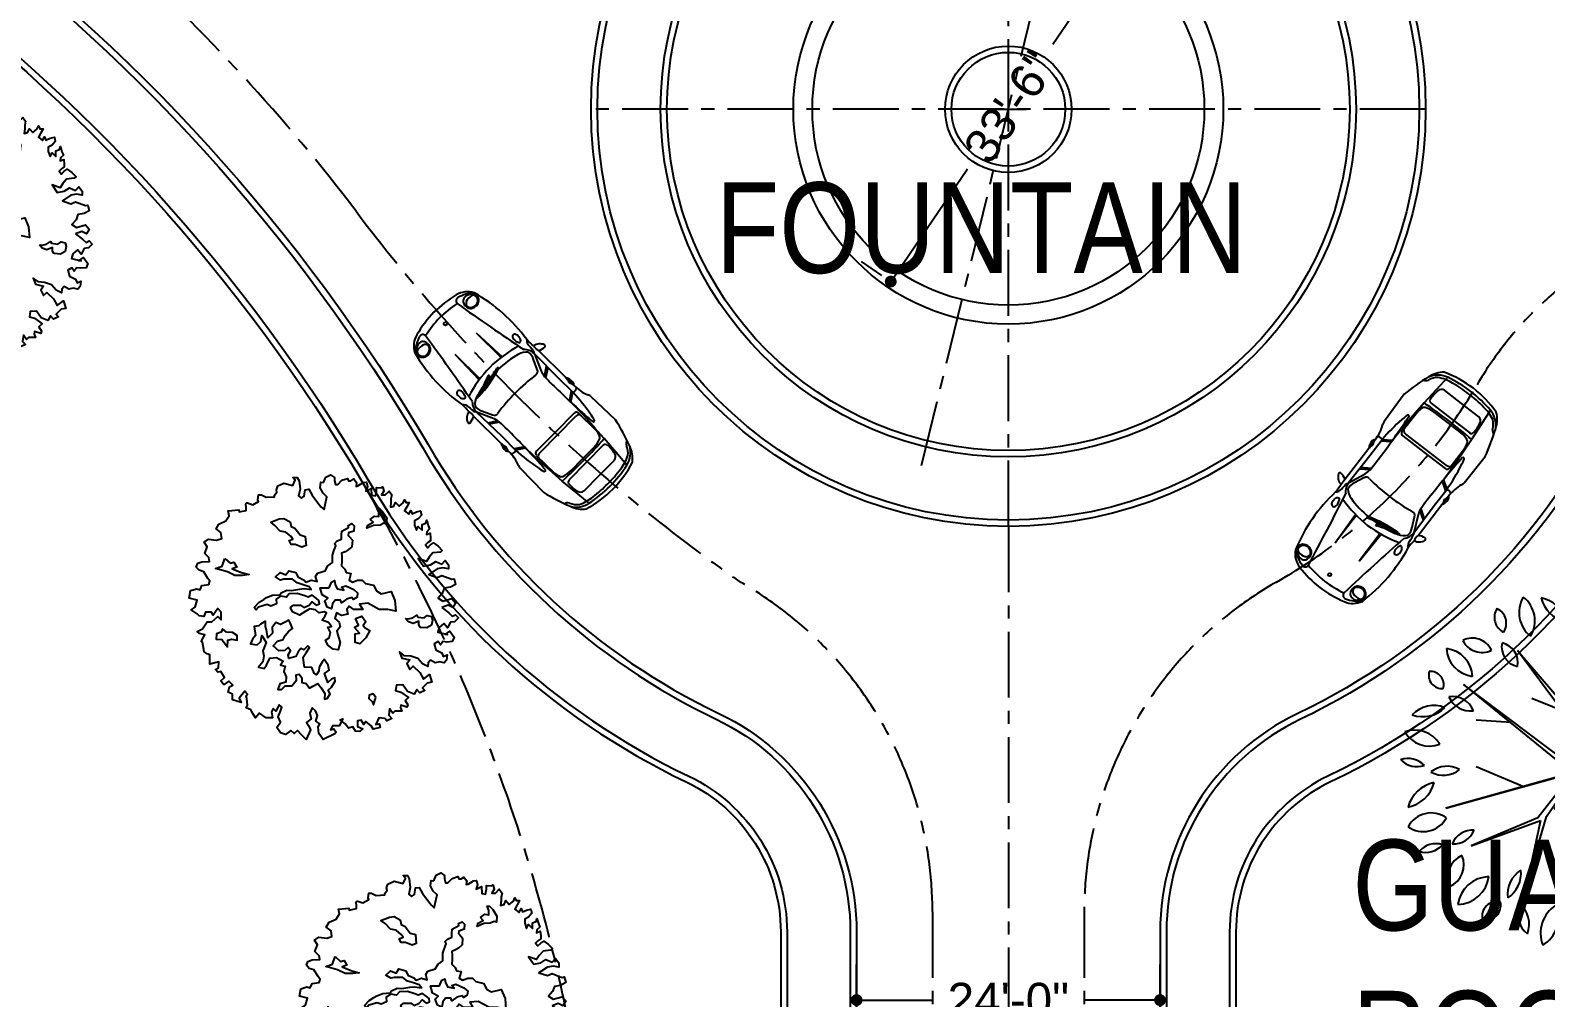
# Model space of a CAD drawing. Header units: inches. Extents: x -48022 to 80112, y -8164 to 5118.
# Drawn here: x 65391 to 66829, y -1528 to -610 of the extents above; entities that cross this region are included whole.
import ezdxf

# ---------------------------------------------------------------- set-up
doc = ezdxf.new("R2010")
doc.units = ezdxf.units.IN
doc.header["$LTSCALE"] = 10
doc.header["$PDMODE"] = 32
doc.linetypes.add('CENTER', pattern=[2, 1.25, -0.25, 0.25, -0.25])
doc.layers.add('1_CAR', color=1, linetype='Continuous', lineweight=0)
for name, color, linetype in [('1_DIM', 1, 'Continuous'), ('1_TEXT', 3, 'Continuous'), ('coches', 7, 'Continuous'), ('F--BLOCKWALL-1', 2, 'Continuous'), ('ROAD CL', 251, 'CENTER'), ('roads & footpath', 161, 'Continuous'), ('trees', 109, 'Continuous')]:
    doc.layers.add(name, color=color, linetype=linetype)
doc.styles.add('ARC_IMP 001 1_1', font='ARIALN.TTF', dxfattribs={"height": 0.078125})
doc.styles.get("Standard").update_dxf_attribs({"font": 'sanss___.ttf'})
doc.dimstyles.new('STANDARD_WS', dxfattribs={"dimscale": 180, "dimtxt": 0.18, "dimasz": 0.0625, "dimexe": 0.1875, "dimexo": 0.0625, "dimgap": 0.09375, "dimtad": 0, "dimdec": 0, "dimzin": 3, "dimdsep": 46, "dimlunit": 4, "dimtxsty": 'Standard', "dimblk": 'DOT', "dimcen": 0.09375, "dimadec": 3, "dimazin": 0, "dimtfac": 1, "dimtdec": 0, "dimtofl": 0, "dimtmove": 1, "dimatfit": 3, "dimldrblk": 'CLOSED', "dimfxl": 0, "dimfrac": 2, "dimtolj": 1, "dimtzin": 3, "dimarcsym": 0})

# ---------------------------------------------------------------- blocks, each defined once
blk = doc.blocks.new('Arpls006')
at = {"color": 0, "linetype": 'ByBlock'}
for points in [[(0.4467, -0.0098), (0.4731, -0.0295), (0.4861, -0.0419), (0.4985, -0.0367), (0.5094, -0.0492), (0.4949, -0.0632), (0.4788, -0.0653), (0.4679, -0.0865), (0.4534, -0.0705), (0.4358, -0.085), (0.4306, -0.1026), (0.4679, -0.1119), (0.4591, -0.1119), (0.4767, -0.099), (0.4928, -0.1223), (0.4861, -0.1384), (0.4664, -0.1405), (0.4503, -0.1384), (0.441, -0.1514), (0.4322, -0.1384), (0.4176, -0.1477), (0.4233, -0.1706), (0.4467, -0.1815), (0.4519, -0.196), (0.4664, -0.1887), (0.4643, -0.21), (0.4555, -0.2193), (0.4373, -0.2157), (0.4213, -0.2193), (0.4036, -0.21), (0.3948, -0.2193), (0.3927, -0.2333), (0.373, -0.223), (0.3554, -0.2032), (0.3285, -0.1939), (0.3051, -0.1923), (0.2854, -0.1778), (0.2942, -0.2012), (0.3248, -0.2084), (0.3139, -0.223), (0.3248, -0.2442), (0.3373, -0.2318), (0.3622, -0.2567), (0.3767, -0.2816), (0.4, -0.2639), (0.4088, -0.2925), (0.3912, -0.2961), (0.373, -0.3142), (0.3819, -0.3246), (0.3622, -0.334), (0.3518, -0.321), (0.3409, -0.3391), (0.316, -0.3282), (0.2979, -0.3033), (0.2745, -0.3049), (0.2709, -0.3246), (0.2906, -0.3303), (0.3196, -0.3516), (0.3067, -0.3625), (0.3176, -0.3786), (0.3139, -0.3874), (0.2906, -0.3801), (0.289, -0.391), (0.2942, -0.4035), (0.2818, -0.4035), (0.2673, -0.4035), (0.2605, -0.4107), (0.2481, -0.3946), (0.2445, -0.418), (0.2569, -0.4304), (0.2372, -0.4392), (0.2299, -0.4304), (0.2066, -0.4284), (0.1957, -0.4538), (0.2087, -0.4517), (0.2118, -0.4647), (0.1854, -0.4714), (0.1781, -0.459), (0.1584, -0.4429), (0.1496, -0.4538), (0.1402, -0.4377), (0.1262, -0.4392), (0.1262, -0.461), (0.1459, -0.4698), (0.1351, -0.4807), (0.119, -0.4787), (0.1081, -0.4626), (0.092, -0.4678), (0.0796, -0.4517), (0.0599, -0.4356), (0.0708, -0.432), (0.0563, -0.459), (0.0314, -0.459), (0.0241, -0.4735), (0.0365, -0.4698), (0.0454, -0.4823), (0.0402, -0.4896), (-0.0044, -0.5108), (-0.0205, -0.4875), (-0.0226, -0.4626), (-0.0169, -0.4517), (-0.0314, -0.4413), (-0.0262, -0.4195), (-0.0329, -0.4019), (-0.0459, -0.391), (-0.0547, -0.4107), (-0.0495, -0.432), (-0.0671, -0.4465), (-0.0599, -0.4574), (-0.0526, -0.4735), (-0.0692, -0.5108), (-0.0868, -0.4932), (-0.1014, -0.4771), (-0.1138, -0.4875), (-0.1263, -0.4771), (-0.1475, -0.4911), (-0.1657, -0.4859), (-0.1802, -0.4647), (-0.1657, -0.445), (-0.1745, -0.4252), (-0.1657, -0.4035), (-0.1605, -0.3874), (-0.1708, -0.3786), (-0.1833, -0.4035), (-0.1942, -0.3926), (-0.1999, -0.4055), (-0.1962, -0.4284), (-0.2211, -0.4284), (-0.246, -0.4107), (-0.2605, -0.4284), (-0.2714, -0.4123), (-0.2782, -0.3983), (-0.2963, -0.391), (-0.2911, -0.3801), (-0.2942, -0.3568), (-0.2963, -0.3443), (-0.2911, -0.3391), (-0.3015, -0.3267), (-0.3233, -0.3537), (-0.316, -0.3697), (-0.3482, -0.3604), (-0.3482, -0.3391), (-0.3642, -0.3303), (-0.3591, -0.3106), (-0.3466, -0.3049), (-0.3627, -0.2888), (-0.3803, -0.3013), (-0.3824, -0.3013), (-0.3928, -0.2873), (-0.3788, -0.2748), (-0.3928, -0.253), (-0.4036, -0.2551), (-0.4125, -0.2442), (-0.4021, -0.239), (-0.4, -0.2157), (-0.4342, -0.2245), (-0.4342, -0.2069), (-0.4342, -0.1887), (-0.4446, -0.1851), (-0.4555, -0.1778), (-0.4576, -0.169), (-0.4627, -0.1405), (-0.4679, -0.1368), (-0.4643, -0.1332), (-0.4539, -0.1135), (-0.4736, -0.1083), (-0.4825, -0.1011), (-0.4627, -0.0902), (-0.4446, -0.0632), (-0.427, -0.0632), (-0.4036, -0.0435), (-0.3912, -0.0564), (-0.3912, -0.0274), (-0.4036, -0.0134), (-0.4218, -0.0383), (-0.4285, -0.0274), (-0.4503, -0.0274), (-0.4576, -0.0435), (-0.4752, -0.0404), (-0.4825, -0.0331), (-0.5058, -0.0186), (-0.4897, -0.0077), (-0.4825, 0.0188), (-0.513, 0.026), (-0.5073, 0.0546), (-0.484, 0.0618), (-0.4716, 0.0582), (-0.4643, 0.0743), (-0.4379, 0.0779), (-0.4342, 0.0903), (-0.4415, 0.1012), (-0.4576, 0.1261), (-0.4752, 0.1318), (-0.4861, 0.1443), (-0.4804, 0.1588), (-0.4643, 0.164), (-0.4358, 0.1656), (-0.4379, 0.1801), (-0.4539, 0.1962), (-0.4446, 0.2211), (-0.4555, 0.2392), (-0.4394, 0.2501), (-0.4088, 0.2465), (-0.3891, 0.2532), (-0.3928, 0.275), (-0.4109, 0.289), (-0.4, 0.3072), (-0.3731, 0.3196), (-0.3606, 0.3393), (-0.3642, 0.3575), (-0.3248, 0.3611), (-0.3233, 0.3538), (-0.2963, 0.359), (-0.2963, 0.3699), (-0.2979, 0.3839), (-0.2927, 0.3876), (-0.2911, 0.3876), (-0.2714, 0.3808), (-0.2497, 0.3933), (-0.2517, 0.4), (-0.2497, 0.4182), (-0.2388, 0.4182), (-0.2211, 0.4093), (-0.189, 0.4109), (-0.189, 0.4166), (-0.1802, 0.429), (-0.1817, 0.4379), (-0.1765, 0.4524), (-0.1532, 0.4628), (-0.119, 0.4539), (-0.1102, 0.4737), (-0.119, 0.4845), (-0.1029, 0.4845), (-0.0957, 0.4721), (-0.092, 0.4394), (-0.0977, 0.4145), (-0.0868, 0.4057), (-0.076, 0.413), (-0.0723, 0.4379), (-0.0583, 0.4394), (-0.0459, 0.4166), (-0.0132, 0.3735), (-0.0008, 0.3627), (0.0096, 0.4109), (-0.0044, 0.4254), (-0.0153, 0.4451), (-0.0132, 0.4664), (-0.0029, 0.4648)], [(-0.0029, 0.4648), (0.006, 0.4861), (0.0241, 0.4949), (0.0386, 0.4845), (0.0386, 0.4721), (0.0423, 0.4576), (0.0511, 0.4576), (0.0671, 0.4737), (0.0884, 0.4809), (0.092, 0.4721), (0.1008, 0.4721), (0.1117, 0.4788), (0.1226, 0.4648), (0.1205, 0.4503), (0.1278, 0.4524), (0.1475, 0.4648), (0.1599, 0.4664), (0.1636, 0.4503), (0.1584, 0.4327), (0.1781, 0.4431), (0.1797, 0.4166), (0.1942, 0.4145), (0.1978, 0.4327), (0.1978, 0.4467), (0.2175, 0.4451), (0.2227, 0.4488), (0.2263, 0.4327), (0.2175, 0.4182), (0.2315, 0.4182), (0.246, 0.4327), (0.2569, 0.4182), (0.2533, 0.4036), (0.2533, 0.3896), (0.2512, 0.3715), (0.2642, 0.3751), (0.2709, 0.3896), (0.2839, 0.3751), (0.2999, 0.3876), (0.3051, 0.4), (0.3103, 0.3896), (0.3228, 0.3896), (0.3139, 0.3735), (0.3051, 0.3575), (0.3212, 0.3445), (0.3285, 0.359), (0.3336, 0.3466), (0.3497, 0.3538), (0.3658, 0.3575), (0.3694, 0.3414), (0.357, 0.3269), (0.3425, 0.3196), (0.3425, 0.3035), (0.3497, 0.2838), (0.357, 0.2983), (0.3715, 0.2838), (0.3715, 0.3056), (0.3855, 0.3108), (0.3891, 0.3217), (0.3948, 0.302), (0.4, 0.289), (0.3891, 0.2786), (0.3876, 0.2677), (0.4016, 0.2729), (0.4036, 0.2553), (0.4036, 0.2444), (0.3927, 0.2371), (0.3839, 0.2283), (0.3927, 0.2174), (0.4036, 0.2283), (0.4145, 0.2356), (0.4322, 0.2231), (0.4482, 0.207), (0.441, 0.2013), (0.4124, 0.1977), (0.3979, 0.1816), (0.3876, 0.1656), (0.357, 0.1764), (0.3767, 0.1479), (0.4036, 0.1531), (0.4233, 0.1656), (0.4467, 0.1552), (0.4591, 0.1692), (0.4716, 0.1531), (0.4716, 0.137), (0.4503, 0.1407), (0.4285, 0.137), (0.3964, 0.1158), (0.4285, 0.1049), (0.4467, 0.1121), (0.484, 0.0976), (0.4928, 0.0997), (0.4985, 0.0779), (0.4788, 0.0675), (0.4555, 0.0639), (0.4482, 0.0442), (0.4322, 0.026), (0.4503, 0.0151), (0.484, 0.0245), (0.4985, 0.0084), (0.4876, -0.0098), (0.47, -0.0009), (0.4467, -0.0098)]]:
    blk.add_lwpolyline(points, dxfattribs=at)
for points in [[(0.1745, 0.3251), (0.1907, 0.3379), (0.2068, 0.3361), (0.2068, 0.3523), (0.1995, 0.3681), (0.2087, 0.3681), (0.2211, 0.3556), (0.2373, 0.3306), (0.2355, 0.3075), (0.2263, 0.3108), (0.212, 0.3038), (0.187, 0.302), (0.162, 0.2913), (0.1657, 0.3038), (0.1852, 0.3145)], [(-0.1709, 0.327), (-0.153, 0.3288), (-0.1298, 0.3163), (-0.1262, 0.2983), (-0.1118, 0.2913), (-0.092, 0.2663), (-0.0725, 0.2608), (-0.0689, 0.2267), (-0.085, 0.2197), (-0.11, 0.2304), (-0.1262, 0.2304), (-0.1335, 0.2447), (-0.1192, 0.2502), (-0.1262, 0.2608), (-0.146, 0.277), (-0.1673, 0.2806), (-0.1871, 0.302), (-0.2032, 0.3145)], [(-0.3769, 0.1767), (-0.3571, 0.1587), (-0.3428, 0.1624), (-0.3321, 0.1444), (-0.3501, 0.1374), (-0.3141, 0.1231), (-0.2855, 0.1158), (-0.3105, 0.1121), (-0.3391, 0.1121), (-0.3678, 0.1264), (-0.4125, 0.1389), (-0.3876, 0.1481)], [(0.3089, -0.0507), (0.3196, -0.0525), (0.3357, -0.0491), (0.3518, -0.0382), (0.3555, -0.0455), (0.3787, -0.0491), (0.3911, -0.04), (0.4073, -0.0436), (0.4109, -0.058), (0.4073, -0.076), (0.3893, -0.0866), (0.3662, -0.0848), (0.3625, -0.083), (0.3589, -0.0741), (0.3589, -0.0616), (0.3375, -0.0705), (0.3196, -0.0635)], [(-0.3714, -0.1028), (-0.3857, -0.0903), (-0.3912, -0.1028), (-0.4089, -0.1098), (-0.4107, -0.1296), (-0.3894, -0.1314), (-0.3678, -0.1582), (-0.3659, -0.1333), (-0.3516, -0.1296), (-0.3303, -0.1333), (-0.3303, -0.1153), (-0.3483, -0.1046)], [(0.1962, -0.3515), (0.1852, -0.3372), (0.1709, -0.3426), (0.1691, -0.3551), (0.1818, -0.3658), (0.187, -0.3786)]]:
    blk.add_lwpolyline(points, close=True, dxfattribs=at)
at = {"layer": 'trees', "color": 32, "linetype": 'ByBlock'}
for points in [[(-0.2657, -0.0092), (-0.2477, 0.0103), (-0.2297, 0.021), (-0.2191, 0.0283), (-0.1959, 0.0371), (-0.1688, 0.0389), (-0.1636, 0.0463), (-0.142, 0.0569), (-0.1243, 0.0551), (-0.0939, 0.0606), (-0.0759, 0.0624), (-0.0491, 0.0588), (-0.0579, 0.0694), (-0.0795, 0.0767), (-0.1027, 0.0838), (-0.1207, 0.0981), (-0.153, 0.0981), (-0.1655, 0.0944), (-0.185, 0.1069), (-0.1673, 0.1231), (-0.1457, 0.1142), (-0.135, 0.1304), (-0.1082, 0.1231), (-0.1009, 0.1069), (-0.0759, 0.0944), (-0.0704, 0.0874), (-0.0491, 0.0944), (-0.0275, 0.0892), (-0.0329, 0.1087), (-0.0256, 0.1212), (0.003, 0.1304), (0.0137, 0.1484), (0.0317, 0.1609), (0.0317, 0.1895), (0.0368, 0.2057), (0.0441, 0.2252), (0.0387, 0.2325), (0.0493, 0.2432), (0.0655, 0.2502), (0.0655, 0.2663), (0.0673, 0.2806), (0.0923, 0.295), (0.0908, 0.3023), (0.1051, 0.3093), (0.1139, 0.3005), (0.1121, 0.2806), (0.0923, 0.2736), (0.0908, 0.2645), (0.0959, 0.2593), (0.1066, 0.2468), (0.1051, 0.2215), (0.0908, 0.209), (0.0798, 0.202), (0.0655, 0.1965), (0.0673, 0.184), (0.0673, 0.166), (0.0655, 0.1484), (0.078, 0.1356), (0.0834, 0.1231), (0.1014, 0.1197), (0.0941, 0.0944), (0.1066, 0.0874), (0.1264, 0.0944), (0.1444, 0.0944), (0.1569, 0.0819), (0.1873, 0.0749), (0.198, 0.0533), (0.216, 0.0426), (0.2534, 0.0514), (0.2678, 0.0176), (0.2714, -0.0238), (0.241, -0.0165), (0.2087, -0.0165), (0.1657, 0.0066), (0.1337, 0.0033), (0.1462, -0.0165), (0.1121, -0.0165), (0.0941, -0.004), (0.0853, -0.0165), (0.0889, -0.0345), (0.0655, -0.0397), (0.046, -0.029), (0.0405, -0.0507), (0.0566, -0.065), (0.0603, -0.0827), (0.0478, -0.0988), (0.053, -0.1186), (0.0603, -0.1418), (0.053, -0.1704), (0.0332, -0.1671), (0.0137, -0.1528), (0.0045, -0.1329), (0.0189, -0.1241), (0.0243, -0.1043), (0.0137, -0.0845), (0.028, -0.0811), (0.0155, -0.0668), (-0.008, -0.0577), (0.003, -0.0415), (0.0082, -0.029), (-0.0006, -0.0254), (-0.0204, -0.029), (-0.0329, -0.0184), (-0.0543, -0.0147), (-0.0704, -0.0238), (-0.0939, -0.0382), (-0.1207, -0.0254), (-0.1277, -0.0092), (-0.117, -0.0004), (-0.0902, -0.0004), (-0.0777, -0.0092), (-0.0579, -0.0004), (-0.0473, 0.0121), (-0.0311, -0.0004), (-0.0186, 0.0051), (-0.0204, 0.0176), (-0.0311, 0.0265), (-0.0454, 0.0371), (-0.0616, 0.0301), (-0.0741, 0.0353), (-0.1027, 0.0444), (-0.1332, 0.0426), (-0.1438, 0.0301), (-0.1655, 0.0338), (-0.1831, 0.0228), (-0.1816, 0.0051), (-0.2029, -0.004), (-0.2173, 0.0015), (-0.2495, -0.0077), (-0.2584, -0.0184)], [(0.0189, 0.0658), (0.0277, 0.0871), (0.0387, 0.0926), (0.042, 0.0783), (0.0493, 0.0621), (0.0743, 0.0566), (0.0655, 0.0673), (0.0816, 0.0728), (0.1118, 0.0585), (0.1261, 0.046), (0.1246, 0.0298), (0.1103, 0.021), (0.1048, 0.028), (0.085, 0.0228), (0.0655, 0.0085), (0.0618, 0.0191), (0.042, 0.0191), (0.0313, 0.0048), (0.0277, -0.015), (0.0115, -0.0077), (0.0027, 0.0155), (0.0134, 0.0261), (-0.008, 0.0386), (-0.0153, 0.0658)], [(0.1191, -0.0507), (0.1422, -0.0418), (0.1584, -0.0635), (0.1477, -0.0778), (0.1547, -0.0866), (0.1727, -0.0973), (0.1584, -0.1241), (0.1352, -0.1476), (0.1173, -0.1421), (0.1173, -0.1098), (0.1334, -0.1064), (0.1154, -0.0848), (0.1298, -0.076)], [(-0.2227, -0.0616), (-0.2425, -0.0723), (-0.248, -0.0793), (-0.2657, -0.0811), (-0.2605, -0.1153), (-0.273, -0.1296), (-0.28, -0.1476), (-0.255, -0.1509), (-0.2407, -0.1384), (-0.2371, -0.1153), (-0.2209, -0.1421), (-0.2337, -0.1744), (-0.23, -0.1924), (-0.2337, -0.2155), (-0.2495, -0.2354), (-0.2282, -0.2405), (-0.2194, -0.228), (-0.2066, -0.2012), (-0.1816, -0.1994), (-0.1566, -0.2137), (-0.1655, -0.228), (-0.1478, -0.2317), (-0.153, -0.253), (-0.1441, -0.2728), (-0.146, -0.2927), (-0.1691, -0.2997), (-0.1764, -0.3213), (-0.1621, -0.3213), (-0.1478, -0.307), (-0.1225, -0.307), (-0.1048, -0.2853), (-0.1064, -0.2655), (-0.0957, -0.2622), (-0.085, -0.2765), (-0.085, -0.2942), (-0.0689, -0.2978), (-0.0564, -0.3158), (-0.0439, -0.3085), (-0.0241, -0.2978), (-0.0116, -0.314), (0.0027, -0.3356), (0.0009, -0.357), (0.0115, -0.3551), (0.0225, -0.3372), (0.0152, -0.3228), (0.0277, -0.3122), (0.042, -0.289), (0.0402, -0.2765), (0.0277, -0.2817), (0.0134, -0.2942), (0.0082, -0.2799), (0.0009, -0.2603), (0.0189, -0.2479), (0.0152, -0.228), (-0.0009, -0.2067), (-0.008, -0.2174), (-0.0189, -0.2354), (-0.0204, -0.2512), (-0.0296, -0.2655), (-0.0384, -0.2585), (-0.0476, -0.2369), (-0.0744, -0.2354), (-0.0777, -0.2192), (-0.0795, -0.1976), (-0.0671, -0.1796), (-0.0564, -0.1619), (-0.0619, -0.1546), (-0.0777, -0.1707), (-0.0887, -0.1653), (-0.0994, -0.1781), (-0.1082, -0.1957), (-0.135, -0.203), (-0.1368, -0.1887), (-0.128, -0.1744), (-0.1368, -0.1619), (-0.1493, -0.1726), (-0.1728, -0.1744), (-0.1941, -0.1546), (-0.178, -0.1366), (-0.1566, -0.1314), (-0.1478, -0.1153), (-0.135, -0.0991), (-0.1207, -0.0885), (-0.128, -0.0705), (-0.135, -0.058), (-0.1478, -0.065), (-0.1655, -0.0741), (-0.1834, -0.0668), (-0.1978, -0.0848), (-0.1959, -0.1064), (-0.2139, -0.1241), (-0.2194, -0.0936), (-0.2227, -0.0811)]]:
    blk.add_lwpolyline(points, close=True, dxfattribs=at)
blk = doc.blocks.new('Arpls009')
at = {"color": 0, "linetype": 'ByBlock'}
for centre, radius, start, end in [((-0.0818, 0.4209), 0.0835, 149.4737, 231.7586), ((-0.2053, 0.3978), 0.0835, 329.4737, 51.7586), ((-0.1188, 0.3807), 0.0817, 12.306, 79.6849), ((-0.0244, 0.4785), 0.0817, 192.306, 259.6849), ((0.0543, 0.4431), 0.0524, 125.4093, 202.7101), ((-0.0244, 0.4656), 0.0524, 305.4093, 22.7101), ((0.1814, 0.3992), 0.1138, 133.8117, 194.3077), ((-0.0076, 0.4532), 0.1138, 313.8117, 14.3077), ((-0.1879, 0.4072), 0.0451, 146.8151, 244.0193), ((-0.2454, 0.3913), 0.0451, 326.8151, 64.0193), ((0.2618, 0.4218), 0.1143, 163.4642, 212.7906), ((0.056, 0.3924), 0.1143, 343.4642, 32.7906), ((0.045, 0.3605), 0.0664, 145.5248, 220.8327), ((-0.06, 0.3547), 0.0664, 325.5248, 40.8327), ((0.201, 0.4205), 0.0672, 284.1004, 348.465), ((0.2832, 0.3419), 0.0672, 104.1004, 168.465), ((-0.2939, 0.2921), 0.0582, 25.4537, 116.6852), ((-0.2675, 0.3691), 0.0582, 205.4537, 296.6852), ((-0.1575, 0.3266), 0.0557, 168.8066, 257.6391), ((-0.2241, 0.283), 0.0557, 348.8066, 77.6391), ((0.2086, 0.2975), 0.0573, 103.8914, 198.9039), ((0.1406, 0.3345), 0.0573, 283.8914, 18.9039), ((0.2278, 0.406), 0.1178, 280.3005, 340.4476), ((0.3598, 0.2507), 0.1178, 100.3005, 160.4476), ((-0.3747, 0.2404), 0.0818, 3.3189, 83.1904), ((-0.2834, 0.3264), 0.0818, 183.3189, 263.1904), ((0.3845, 0.2632), 0.064, 122.5817, 207.18), ((0.293, 0.2879), 0.064, 302.5817, 27.18), ((-0.3769, 0.2482), 0.0369, 163.4933, 274.4697), ((-0.4094, 0.2219), 0.0369, 343.4933, 94.4697), ((0.4176, 0.184), 0.0446, 59.9815, 155.6676), ((0.3993, 0.241), 0.0446, 239.9815, 335.6676), ((-0.3491, 0.1264), 0.0631, 22.5723, 98.3335), ((-0.3, 0.2131), 0.0631, 202.5723, 278.3335), ((0.3454, 0.1362), 0.0663, 86.0282, 161.3698), ((0.2872, 0.2236), 0.0663, 266.0282, 341.3698), ((-0.3989, 0.0802), 0.0847, 69.7201, 135.6489), ((-0.4301, 0.2189), 0.0847, 249.7201, 315.6489), ((0.4345, 0.0653), 0.0919, 64.7353, 140.5781), ((0.4027, 0.2068), 0.0919, 244.7353, 320.5781), ((-0.4516, 0.0173), 0.08, 30.9482, 110.5784), ((-0.4111, 0.1333), 0.08, 210.9482, 290.5784), ((0.4014, 0.1041), 0.0659, 270.2529, 353.5221), ((0.4672, 0.0308), 0.0659, 90.2529, 173.5221), ((-0.4709, -0.044), 0.063, 44.2577, 108.5927), ((-0.4458, 0.0597), 0.063, 224.2577, 288.5927), ((0.3704, -0.0534), 0.065, 58.8748, 131.2135), ((0.3611, 0.0511), 0.065, 238.8748, 311.2135), ((-0.3635, -0.0721), 0.0699, 60.5095, 129.292), ((-0.3733, 0.0428), 0.0699, 240.5095, 309.292), ((0.4546, -0.0526), 0.0446, 28.1981, 112.1918), ((0.4771, 0.0098), 0.0446, 208.1981, 292.1918), ((-0.3814, -0.138), 0.0923, 100.8762, 165.4479), ((-0.4882, -0.0241), 0.0923, 280.8762, 345.4479), ((0.4116, -0.1499), 0.0814, 29.1952, 106.7189), ((0.4593, -0.0323), 0.0814, 209.1952, 286.7189), ((-0.4068, -0.2036), 0.0728, 54.9745, 151.3792), ((-0.4289, -0.1091), 0.0728, 234.9745, 331.3792), ((0.4294, -0.2199), 0.0753, 71.3712, 141.7535), ((0.3943, -0.1019), 0.0753, 251.3712, 321.7535), ((-0.2917, -0.2402), 0.0625, 87.1724, 157.2365), ((-0.3462, -0.1536), 0.0625, 267.1724, 337.2365), ((0.3003, -0.2335), 0.0644, 28.8072, 103.9199), ((0.3413, -0.1399), 0.0644, 208.8072, 283.9199), ((-0.3945, -0.2737), 0.0584, 71.8192, 140.0818), ((-0.421, -0.1808), 0.0584, 251.8192, 320.0818), ((-0.2964, -0.3071), 0.065, 113.4753, 203.456), ((-0.3819, -0.2733), 0.065, 293.4753, 23.456), ((0.4147, -0.2278), 0.0422, 179.2557, 267.6287), ((0.3708, -0.2694), 0.0422, 359.2557, 87.6287), ((-0.117, -0.3551), 0.0799, 122.8873, 186.7253), ((-0.2398, -0.2973), 0.0799, 302.8873, 6.7253), ((0.2261, -0.2967), 0.0586, 173.65, 254.6514), ((0.1524, -0.3467), 0.0586, 353.65, 74.6514), ((0.3967, -0.2432), 0.0968, 186.5487, 256.8911), ((0.2786, -0.3485), 0.0968, 6.5487, 76.8911), ((-0.2456, -0.3948), 0.0888, 91.6328, 172.0268), ((-0.3361, -0.2936), 0.0888, 271.6328, 352.0268), ((0.2624, -0.4126), 0.0806, 38.6962, 106.2415), ((-0.2262, -0.4156), 0.041, 76.5419, 193.4774), ((0.0574, -0.3677), 0.0628, 148.7877, 221.5977), ((-0.0432, -0.3769), 0.0628, 328.7877, 41.5977), ((0.2511, -0.4027), 0.1233, 165.2071, 218.3217), ((0.0351, -0.4477), 0.1233, 345.2071, 38.3217), ((0.3027, -0.2848), 0.0806, 218.6962, 286.2415), ((-0.2566, -0.3852), 0.041, 256.5419, 13.4774), ((-0.094, -0.405), 0.0759, 159.117, 230.3606), ((-0.2133, -0.4364), 0.0759, 339.117, 50.3606), ((-0.0156, -0.4614), 0.0906, 122.117, 201.7275), ((-0.1479, -0.4182), 0.0906, 302.117, 21.7275), ((0.1166, -0.4051), 0.0705, 185.3196, 260.419), ((0.0347, -0.4812), 0.0705, 5.3196, 80.419), ((0.2599, -0.4013), 0.0536, 156.7754, 231.288), ((0.1771, -0.422), 0.0536, 336.7754, 51.288), ((0.0258, -0.4742), 0.0521, 129.7475, 206.0709), ((-0.0543, -0.4571), 0.0521, 309.7475, 26.0709)]:
    blk.add_arc(centre, radius, start, end, dxfattribs=at)
at = {"layer": 'trees', "color": 25, "linetype": 'ByBlock'}
for p, q in [((-0.0441, 0.3483), (-0.016, -0.0035)), ((-0.0054, 0.0211), (-0.0371, 0.3343)), ((-0.0371, 0.3343), (-0.03, 0.1279)), ((-0.03, 0.1279), (-0.1696, 0.3167)), ((-0.1696, 0.3167), (-0.016, 0.1384)), ((-0.016, -0.0035), (-0.3185, 0.2229)), ((-0.3185, 0.2229), (-0.0195, -0.0199)), ((0.1635, 0.129), (0.194, 0.2311)), ((-0.016, 0.1384), (-0.1297, 0.1842)), ((0.0708, 0.1912), (-0.0054, 0.0211)), ((0.0016, 0.0036), (0.2866, 0.2006)), ((0.2866, 0.2006), (0.0052, 0.0211)), ((0.0052, 0.0211), (0.0708, 0.1912)), ((-0.1871, 0.1185), (-0.2832, 0.1243)), ((0.3276, 0.0247), (0.0016, 0.0036)), ((0.0333, -0.0035), (0.3276, 0.0247)), ((0.1847, 0.0118), (0.3019, -0.0996)), ((-0.0195, -0.0199), (-0.3666, -0.1172)), ((-0.3666, -0.1172), (-0.016, -0.0199)), ((-0.1507, -0.0598), (-0.2832, -0.0035)), ((-0.016, -0.0199), (-0.1133, -0.1442)), ((-0.0898, -0.1407), (-0.0089, -0.0234)), ((-0.0089, -0.0234), (-0.0675, -0.1207)), ((-0.0675, -0.1207), (0.0192, -0.0234)), ((0.0192, -0.0234), (0.1341, -0.333)), ((0.1341, -0.333), (0.0227, -0.007)), ((0.0227, -0.007), (0.0955, -0.204)), ((0.0779, -0.1806), (0.0333, -0.0035)), ((-0.1133, -0.1442), (-0.2974, -0.2216)), ((-0.2974, -0.2216), (-0.1062, -0.1512)), ((-0.1438, -0.326), (-0.0898, -0.1407)), ((-0.1062, -0.1512), (-0.1438, -0.326)), ((0.2514, -0.2814), (0.0779, -0.1806)), ((0.0955, -0.204), (0.2514, -0.2814))]:
    blk.add_line(p, q, dxfattribs=at)
blk = doc.blocks.new('A$C6C2F1E0A')
at = {"layer": 'coches', "color": 0, "linetype": 'ByBlock', "lineweight": -3}
for p, q in [((3.454, 0.86), (2.883, 0.85)), ((1.92, 0.537), (1.757, 0.611)), ((2.091, 0.539), (1.994, 0.688)), ((2.122, 0.538), (2.026, 0.688)), ((2.681, 0.543), (2.584, 0.687)), ((2.712, 0.544), (2.615, 0.688)), ((3.04, 0.536), (2.706, 0.544)), ((3.313, 0.518), (3.04, 0.536)), ((3.542, 0.504), (3.313, 0.518)), ((0.757, 0.253), (1.346, 0.273)), ((2.881, 0.452), (2.881, 0)), ((3.349, 0.5), (2.924, 0.505)), ((2.936, 0), (2.936, 0.432)), ((3.521, 0), (3.521, 0.274)), ((3.843, 0.479), (3.542, 0.504)), ((3.61, 0.411), (3.61, 0)), ((3.749, 0.461), (3.67, 0.463)), ((4.128, 0.453), (3.843, 0.479)), ((3.92, 0), (3.92, 0.366)), ((1.343, 0.253), (0.757, 0.253)), ((2.881, 0), (2.881, -0.452)), ((2.936, -0.432), (2.936, 0)), ((3.521, -0.274), (3.521, 0)), ((3.61, 0), (3.61, -0.411)), ((3.92, -0.366), (3.92, 0)), ((0.757, -0.253), (1.346, -0.273)), ((1.343, -0.253), (0.757, -0.253)), ((2.924, -0.505), (3.349, -0.5)), ((3.313, -0.518), (3.542, -0.504)), ((3.843, -0.479), (3.542, -0.504)), ((3.67, -0.463), (3.749, -0.461)), ((4.128, -0.453), (3.843, -0.479)), ((1.987, -0.566), (1.698, -0.692)), ((1.698, -0.692), (2.276, -0.685)), ((1.757, -0.611), (1.92, -0.537)), ((2.056, -0.544), (1.963, -0.689)), ((2.091, -0.539), (1.994, -0.688)), ((2.276, -0.685), (2.625, -0.688)), ((2.681, -0.543), (2.584, -0.687)), ((2.712, -0.544), (2.615, -0.688)), ((2.706, -0.544), (3.04, -0.536)), ((3.04, -0.536), (3.313, -0.518)), ((1.709, -0.777), (2.365, -0.777)), ((2.883, -0.85), (3.454, -0.86))]:
    blk.add_line(p, q, dxfattribs=at)
for points in [[(2.421, 0.773, -0.024995), (2.365, 0.777), (1.709, 0.777, -0.093665), (1.597, 0.777, -0.044974), (1.441, 0.773, 0.242846), (1.54, 0.724, -0.066443), (1.673, 0.708, 0.284222), (1.698, 0.692)], [(2.615, 0.688), (2.276, 0.685), (1.698, 0.692), (1.987, 0.566, 0.071916), (2.091, 0.539, 0.014486), (2.828, 0.548, 0.015753), (3.209, 0.571, 0.648), (3.202, 0.608, 0.010841), (3.087, 0.633, 0.038718), (2.625, 0.688, 0.192613), (2.609, 0.783)]]:
    blk.add_lwpolyline(points, format="xyb", dxfattribs=at)
blk.add_lwpolyline([(2.625, 0.688), (2.615, 0.688)], dxfattribs=at)
blk.add_circle((0.275, -0.002), 0.0266, dxfattribs=at)
for centre, radius, start, end in [((0.989, -2.032), 2.841, 80.8502, 105.0021), ((1.775, 0.75), 0.18, 109.8569, 171.1321), ((1.474, 0.914), 0.272, 329.8315, 356.1352), ((1.722, 0.897), 0.023, 356.1352, 109.8569), ((2.481, 0.583), 0.227, 85.3914, 120.853), ((2.461, 0.726), 0.0619, 53.34, 130.5245), ((2.458, 0.82), 0.06, 231.9068, 311.9577), ((2.44, 1.337), 0.564, 275.8996, 280.6987), ((2.494, 0.747), 0.0622, 34.5743, 84.6458), ((2.566, 1.444), 0.662, 268.1893, 293.5908), ((2.898, 0.684), 0.167, 95.1224, 113.5908), ((2.655, -2.645), 3.595, 69.1236, 77.1575), ((0.43, 0.38), 0.377, 117.9341, 165.8561), ((0.798, 0.253), 0.713, 139.8356, 163.0263), ((-7.49, 47.784), 48.02, 279.1905, 280.8179), ((0.344, 0.55), 0.151, 151.6532, 191.6286), ((0.267, 0.534), 0.0721, 191.6286, 237.7927), ((0.431, 0.503), 0.25, 127.028, 151.6532), ((0.468, 0.589), 0.219, 164.1178, 200.1268), ((0.311, 0.634), 0.0561, 99.1163, 164.1178), ((0.33, 0.542), 0.0734, 202.5631, 318.9552), ((0.321, 0.604), 0.106, 37.9901, 112.4095), ((0.318, 0.591), 0.0991, 44.3179, 99.1163), ((0.279, 0.587), 0.141, 318.9552, 356.0625), ((0.311, 0.585), 0.109, 356.0625, 44.3179), ((0.29, 0.58), 0.146, 327.3729, 37.9901), ((1.275, 0.654), 0.0587, 88.9813, 160.0291), ((1.261, 0.666), 0.0421, 169.1057, 256.3949), ((1.289, 0.781), 0.161, 256.3949, 281.2917), ((1.296, 0.404), 0.309, 80.0244, 93.711), ((1.27, 0.909), 0.29, 279.8631, 292.3211), ((3.487, -0.031), 2.163, 163.0913, 179.1793), ((1.322, 0.639), 0.0745, 24.0009, 68.7529), ((1.37, 0.66), 0.0224, 299.1034, 22.9832), ((1.792, 0.418), 0.288, 130.3021, 163.3105), ((1.697, 0.449), 0.243, 89.731, 135.9605), ((1.648, 0.433), 0.209, 58.5386, 101.741), ((1.901, 0.472), 0.0678, 345.774, 73.1452), ((3.957, 0.792), 0.128, 198.9069, 239.4435), ((3.768, 0.377), 0.329, 38.5491, 67.8682), ((3.738, 0.367), 0.399, 12.4252, 60.1974), ((3.794, 0.28), 0.456, 36.82, 71.8248), ((3.361, 0.253), 0.741, 5.9587, 26.3467), ((2.341, -0.011), 1.904, 0.3429, 17.2682), ((2.143, -0.052), 2.144, 165.8561, 178.6137), ((0.176, 0.443), 0.0622, 163.0263, 273.4503), ((1.989, -0.017), 1.853, 167.5836, 179.4615), ((0.308, 0.599), 0.15, 237.7927, 290.4863), ((0.323, 0.558), 0.106, 290.4863, 327.3729), ((3.06, 0.037), 1.612, 163.3105, 178.5788), ((5.525, -0.023), 3.591, 172.3421, 179.6342), ((2.931, 0.455), 0.05, 98.3498, 183.3387), ((3.016, 0.434), 0.0806, 119.4221, 181.6531), ((3.333, 0.156), 0.345, 69.3284, 87.2077), ((3.43, 0.414), 0.069, 24.9469, 69.3284), ((3.074, 0.285), 0.447, 358.5563, 20.6788), ((-3.919, 0.054), 7.474, 359.5886, 3.4511), ((3.666, 0.406), 0.0564, 86.7926, 175.4907), ((3.688, -0.272), 0.736, 77.7157, 85.2325), ((3.823, 0.352), 0.0977, 8.5929, 77.7157), ((1.869, 0.021), 2.251, 359.4726, 7.8972), ((1.787, -0.026), 2.389, 0.6326, 11.5834), ((2.143, 0.052), 2.144, 181.3863, 194.1439), ((1.989, 0.017), 1.853, 180.5385, 192.4164), ((3.487, 0.031), 2.163, 180.8207, 196.9087), ((1.433, 0.081), 0.0143, 16.9212, 209.452), ((-1.123, -0.69), 2.655, 8.2627, 16.7299), ((-0.612, -0.541), 2.152, 1.6045, 16.9212), ((5.525, 0.023), 3.591, 180.3658, 187.6579), ((-3.919, -0.054), 7.474, 356.5489, 0.4114), ((1.869, -0.021), 2.251, 352.1028, 0.5274), ((1.787, 0.026), 2.389, 348.4166, 359.3674), ((2.341, 0.011), 1.904, 342.7318, 359.6571), ((1.414, -0.114), 0.0107, 20.4589, 234.6463), ((-0.748, -0.97), 2.316, 12.8462, 21.4384), ((-0.869, -0.966), 2.447, 10.4806, 20.4589), ((3.06, -0.037), 1.612, 179.6179, 185.9686), ((0.43, -0.38), 0.377, 194.1439, 242.0659), ((0.176, -0.443), 0.0622, 86.5497, 196.9737), ((0.798, -0.253), 0.713, 196.9737, 220.1644), ((-7.49, -47.784), 48.02, 79.1821, 80.8095), ((0.267, -0.534), 0.0721, 122.2073, 168.3714), ((0.308, -0.599), 0.15, 69.5137, 122.2073), ((0.33, -0.542), 0.0734, 41.0448, 157.4369), ((0.323, -0.558), 0.106, 32.6271, 69.5137), ((0.279, -0.587), 0.141, 3.9375, 41.0448), ((0.29, -0.58), 0.146, 322.0099, 32.6271), ((3.06, -0.037), 1.612, 189.5681, 196.6895), ((3.272, -0.052), 1.786, 188.2627, 193.8902), ((1.717, -0.407), 0.212, 192.8462, 212.2634), ((1.792, -0.418), 0.288, 196.6895, 229.6979), ((1.901, -0.472), 0.0678, 286.8548, 14.226), ((2.931, -0.455), 0.05, 176.6613, 261.6502), ((3.016, -0.434), 0.0806, 178.3469, 240.5779), ((3.333, -0.156), 0.345, 272.7923, 290.6716), ((3.43, -0.414), 0.069, 290.6716, 335.0531), ((3.074, -0.285), 0.447, 339.3212, 1.4437), ((3.666, -0.406), 0.0564, 184.5093, 273.2074), ((3.688, 0.272), 0.736, 274.7675, 282.2843), ((3.823, -0.352), 0.0977, 282.2843, 351.4071), ((3.738, -0.367), 0.399, 299.8026, 347.5748), ((3.361, -0.253), 0.741, 333.6533, 354.0413), ((0.344, -0.55), 0.151, 168.3714, 208.3468), ((0.431, -0.503), 0.25, 208.3468, 232.972), ((0.468, -0.589), 0.219, 159.8732, 195.8822), ((0.989, 2.032), 2.841, 254.9979, 279.1498), ((0.311, -0.634), 0.0561, 195.8822, 260.8837), ((0.321, -0.604), 0.106, 247.5905, 322.0099), ((0.318, -0.591), 0.0991, 260.8837, 315.6821), ((0.311, -0.585), 0.109, 315.6821, 3.9375), ((1.261, -0.666), 0.0421, 103.6051, 190.8943), ((1.275, -0.654), 0.0587, 199.9709, 271.0187), ((1.289, -0.781), 0.161, 78.7083, 103.6051), ((1.296, -0.404), 0.309, 266.289, 279.9756), ((1.27, -0.909), 0.29, 67.6789, 80.1369), ((1.322, -0.639), 0.0745, 291.2471, 335.9991), ((1.37, -0.66), 0.0224, 337.0168, 60.8966), ((1.538, -0.845), 0.121, 89.0984, 143.6975), ((1.697, -0.449), 0.243, 224.0395, 270.269), ((1.546, -0.219), 0.505, 269.2761, 284.4814), ((1.648, -0.433), 0.209, 258.259, 301.4614), ((1.699, -0.721), 0.0287, 90.59, 154.0552), ((2.134, -0.914), 0.377, 96.5342, 112.9878), ((2.291, -13.256), 12.719, 87.5803, 90.8999), ((2.458, -0.82), 0.06, 48.0423, 128.0932), ((2.498, -0.715), 0.13, 328.6574, 12.267), ((2.506, 2.319), 3.009, 272.2624, 281.1315), ((2.664, -6.601), 6.055, 84.8428, 88.4528), ((2.566, 2.016), 2.7, 281.1315, 283.6161), ((3.197, -0.588), 0.021, 283.6161, 55.3891), ((2.655, 2.645), 3.595, 282.8425, 290.8764), ((3.957, -0.792), 0.128, 120.5565, 161.0931), ((3.768, -0.377), 0.329, 292.1318, 321.4509), ((3.794, -0.28), 0.456, 288.1752, 323.18), ((1.497, -1.646), 0.874, 83.421, 93.7212), ((1.653, -1.072), 0.3, 79.298, 100.702), ((1.775, -0.75), 0.18, 188.8679, 250.1431), ((1.474, -0.914), 0.272, 3.8648, 30.1685), ((1.722, -0.897), 0.023, 250.1431, 3.8648), ((2.44, -1.337), 0.564, 91.9386, 97.6657), ((2.481, -0.583), 0.227, 239.147, 274.6086), ((2.461, -0.726), 0.0619, 229.4755, 306.66), ((2.44, -1.337), 0.564, 79.3013, 84.1004), ((2.494, -0.747), 0.0622, 275.3542, 325.4257), ((2.566, -1.444), 0.662, 66.4092, 91.8107), ((2.898, -0.684), 0.167, 246.4092, 264.8776)]:
    blk.add_arc(centre, radius, start, end, dxfattribs=at)
blk = doc.blocks.new('_Dot')
at = {"color": 0, "linetype": 'ByBlock', "lineweight": -2}
blk.add_line((-0.5, 0), (-1, 0), dxfattribs=at)
at = {"color": 0, "linetype": 'ByBlock', "const_width": 0.5}
blk.add_lwpolyline([(-0.25, 0, 1), (0.25, 0, 1)], format="xyb", close=True, dxfattribs=at)
blk = doc.blocks.new('*D138')
at = {"layer": '1_DIM', "color": 0, "lineweight": -2, "transparency": 16777216}
for p, q in [((66640.1, -416), (66631.5, -423.2)), ((66319.1, -701.4), (66319.1, -667.7)), ((66302.2, -684.5), (66336, -684.5))]:
    blk.add_line(p, q, dxfattribs=at)
at = {"layer": 'Defpoints', "color": 0, "transparency": 16777216}
for p in [(66622.8, -430.4), (66015.4, -938.7)]:
    blk.add_point(p, dxfattribs=at)
at = {"layer": '1_DIM', "color": 0, "lineweight": -2, "transparency": 16777216, "xscale": 11.25, "yscale": 11.25, "zscale": 11.25, "rotation": 219.9186240931274}
blk.add_blockref('_Dot', (66622.8, -430.4), dxfattribs=at)
at = {"layer": '1_DIM', "color": 0, "transparency": 16777216, "insert": (66708.3, -358.9), "char_height": 32.4, "attachment_point": 5, "rotation": 39.9186}
blk.add_mtext('\\A1;∅66\'-0"', dxfattribs=at)
blk = doc.blocks.new('_Closed')
at = {"color": 0, "linetype": 'ByBlock', "lineweight": -2}
for p, q in [((-1, 0.17), (0, 0)), ((-1, 0.17), (-1, -0.17)), ((0, 0), (-1, -0.17)), ((0, 0), (-1, 0))]:
    blk.add_line(p, q, dxfattribs=at)
blk = doc.blocks.new('*D141')
at = {"layer": '1_DIM', "color": 0, "lineweight": -2, "transparency": 16777216}
for p, q in [((66424.9, -509.7), (66406.3, -497)), ((66427.8, -525.4), (66361.2, -622.9)), ((66213.8, -838.8), (66280.4, -741.2)), ((66199.2, -842.4), (66179.6, -829))]:
    blk.add_line(p, q, dxfattribs=at)
at = {"layer": 'Defpoints', "color": 0, "transparency": 16777216}
for p in [(66434.1, -516.1), (66207.5, -848.1), (66208.5, -848.8)]:
    blk.add_point(p, dxfattribs=at)
at = {"layer": '1_DIM', "color": 0, "lineweight": -2, "transparency": 16777216, "xscale": 11.25, "yscale": 11.25, "zscale": 11.25}
for p, rotation in [((66434.1, -516.1), 55.67806274526556), ((66207.5, -848.1), 235.6780627452655)]:
    blk.add_blockref('_Dot', p, dxfattribs=dict(at, rotation=rotation))
at = {"layer": '1_DIM', "color": 0, "transparency": 16777216, "insert": (66320.8, -682.1), "char_height": 32.4, "attachment_point": 5, "rotation": 55.6781}
blk.add_mtext('\\A1;33\'-6"', dxfattribs=at)
blk = doc.blocks.new('*D142')
at = {"layer": '1_DIM', "color": 0, "lineweight": -2, "transparency": 16777216}
for p, q in [((66175.1, -1537.1), (66175.1, -1496.6)), ((66463.1, -1537.1), (66463.1, -1496.6)), ((66186.4, -1530.3), (66247.5, -1530.3)), ((66451.9, -1530.3), (66390.7, -1530.3))]:
    blk.add_line(p, q, dxfattribs=at)
at = {"layer": 'Defpoints', "color": 0, "transparency": 16777216}
for p in [(66463.1, -1530.3), (66175.1, -1548.4), (66463.1, -1548.4)]:
    blk.add_point(p, dxfattribs=at)
at = {"layer": '1_DIM', "color": 0, "lineweight": -2, "transparency": 16777216, "xscale": 11.25, "yscale": 11.25, "zscale": 11.25, "rotation": 180}
blk.add_blockref('_Dot', (66175.1, -1530.3), dxfattribs=at)
at = {"layer": '1_DIM', "color": 0, "lineweight": -2, "transparency": 16777216, "xscale": 11.25, "yscale": 11.25, "zscale": 11.25}
blk.add_blockref('_Dot', (66463.1, -1530.3), dxfattribs=at)
at = {"layer": '1_DIM', "color": 0, "transparency": 16777216, "insert": (66319.1, -1530.3), "char_height": 32.4, "attachment_point": 5}
blk.add_mtext('\\A1;24\'-0"', dxfattribs=at)
blk = doc.blocks.new('*D200')
at = {"layer": '1_DIM', "color": 0, "lineweight": -2, "transparency": 16777216}
blk.add_line((66319.1, -277.3), (66319.1, 108.6), dxfattribs=at)
blk.add_arc((66319.1, -684.5), 759.4, 77.1651, 89.1512, dxfattribs=at)
at = {"layer": 'Defpoints', "color": 0, "transparency": 16777216}
for p in [(67313.6, 3399.8), (66439.5, 65.3), (66319.1, -288.5), (66236.8, -1022.7), (66319.1, -1080.5)]:
    blk.add_point(p, dxfattribs=at)
at = {"layer": '1_DIM', "color": 0, "lineweight": -2, "transparency": 16777216, "xscale": 11.25, "yscale": 11.25, "zscale": 11.25}
for p, rotation in [((66319.1, 74.9), 179.5756056250092), ((66498.8, 53.3), 346.7407271527811)]:
    blk.add_blockref('_Dot', p, dxfattribs=dict(at, rotation=rotation))
at = {"layer": '1_DIM', "color": 0, "transparency": 16777216, "insert": (66414.8, 113.2), "char_height": 32.4, "attachment_point": 5}
blk.add_mtext('\\A1;13.684°', dxfattribs=at)
blk = doc.blocks.new('*D201')
at = {"layer": '1_DIM', "color": 0, "lineweight": -2, "transparency": 16777216}
blk.add_line((66319.1, -277.3), (66319.1, 641.7), dxfattribs=at)
for start, end in [(90.06064, 95.57841), (96.55208, 102.06985)]:
    blk.add_arc((66319.1, -10021.9), 10629.8, start, end, dxfattribs=at)
at = {"layer": 'Defpoints', "color": 0, "transparency": 16777216}
for p in [(63731.8, 2015.9), (65569.6, 581.5), (64150.7, 66.9), (66319.1, -288.5), (66319.1, -1080.5)]:
    blk.add_point(p, dxfattribs=at)
at = {"layer": '1_DIM', "color": 0, "lineweight": -2, "transparency": 16777216, "xscale": 11.25, "yscale": 11.25, "zscale": 11.25}
for p, rotation in [((66319.1, 608), 0.03031924790928877), ((64085.4, 370.6), 192.1001664814439)]:
    blk.add_blockref('_Dot', p, dxfattribs=dict(at, rotation=rotation))
at = {"layer": '1_DIM', "color": 0, "transparency": 16777216, "insert": (65196, 548.5), "char_height": 32.4, "attachment_point": 5, "rotation": 6.0652}
blk.add_mtext('\\A1;12.130°', dxfattribs=at)

msp = doc.modelspace()

# ---------------------------------------------------------------- linework, layer by layer
at = {"layer": 'F--BLOCKWALL-1', "lineweight": -3}
for radius in [204, 186, 60, 54]:
    msp.add_circle((66319.1, -684.5), radius, dxfattribs=at)
at = {"layer": 'ROAD CL', "color": 1, "ltscale": 5}
for p, q in [((66236.8, -1022.7), (67313.6, 3399.8)), ((66715.1, -684.5), (65923.1, -684.5)), ((66319.1, -1080.5), (66319.1, -1896.1))]:
    msp.add_line(p, q, dxfattribs=at)
at = {"layer": 'ROAD CL', "ltscale": 5}
msp.add_line((66319.1, -1080.5), (66319.1, -288.5), dxfattribs=at)
at = {"layer": 'ROAD CL', "color": 1, "ltscale": 5}
for points in [[(55517.7, -440.4, -0.127208), (64593.7, -102.8, -0.187226), (65700.2, -781.4, 0.079949), (66064.7, -1133.4, -0.270065), (66247.1, -1446.6), (66247.1, -1896.1)], [(67767.3, -423.4, -0.345872), (67320.3, -774.5), (67063.9, -774.5, 0.265797), (66763.9, -946.1, -0.131615), (66573.6, -1133.4, 0.270065), (66391.1, -1446.6), (66391.1, -1896.1)]]:
    msp.add_lwpolyline(points, format="xyb", dxfattribs=at)
msp.add_arc((64289.4, -1873), 1644.1, 0.2335, 30.4856, dxfattribs=at)
at = {"layer": 'roads & footpath'}
for points in [[(70903.7, 2820.7, -0.416021), (71070.8, 2543.3), (71035.8, 2399.5), (71222.4, 2354.1), (70495.7, -630.7), (70309.1, -585.3), (70288.3, -671, -0.345872), (70064.8, -846.5), (70064.8, -1038.5), (67760.8, -1038.5), (67760.8, -846.5), (67091.3, -846.5, 0.282433), (66886.2, -972.4, -0.165098), (66593.8, -1258.2, 0.2887), (66463.1, -1465.6), (66463.1, -2004, 0.414091)], [(70911, 2825, -0.408511), (71076.7, 2541.8), (71043.1, 2403.9), (71229.6, 2358.5), (70500.1, -638), (70313.5, -592.6), (70294.1, -672.4, -0.338771), (70070.8, -852.5), (70070.8, -1044.5), (67754.8, -1044.5), (67754.8, -852.5), (67091.3, -852.5, 0.282433), (66891.6, -975.1, -0.165098), (66596.4, -1263.6, 0.2887), (66469.1, -1465.6), (66469.1, -1749.3)], [(56190, -334.1, -0.119098), (64665.4, -198.6, -0.20744), (65768.5, -1002.9, 0.151135), (66044.5, -1258.2, -0.2887), (66175.1, -1465.6), (66175.1, -2004, -0.414091), (65944.9, -2234.3)], [(56191.7, -339.8, -0.119095), (64664.1, -204.5, -0.207436), (65763.3, -1005.9, 0.151126), (66041.9, -1263.6, -0.2887), (66169.1, -1465.6), (66169.1, -1749.3)], [(55014, -779.3, -0.323578), (55059.3, -716.6, -0.013071), (55967.7, -442.8), (56204.3, -398.5, -0.10569), (63713.8, -78.6), (63336.4, -662.5), (63820.2, -975.1), (64325.5, -193.1, -0.004624), (64650.9, -263, -0.207356), (65711.4, -1035.9, 0.151144), (66015.9, -1317.7, -0.2887), (66109.1, -1465.6), (66109.1, -1767.3)], [(55020, -779.3, -0.323578), (55061.2, -722.3, -0.013068), (55969, -448.7), (56205.6, -404.4, -0.105565), (63703.8, -82.9), (63328.1, -664.3), (63822, -983.4), (64328.3, -199.8, -0.004567), (64649.6, -268.9, -0.207352), (65706.2, -1038.9, 0.151135), (66013.4, -1323.1, -0.2887), (66103.1, -1465.6), (66103.1, -1749.3)], [(70515, -703.4), (70357.6, -665.1), (70352.4, -686.6, -0.284068), (70130.8, -905.1), (70130.8, -1104.5), (67694.8, -1104.5), (67694.8, -912.5), (67091.3, -912.5, 0.282433), (66945.1, -1002.3, -0.165098), (66622.3, -1317.7, 0.2887), (66529.1, -1465.6), (66529.1, -1749.3)], [(70513.6, -709.2), (70362, -672.3), (70358.2, -688, -0.279786), (70136.8, -909.8), (70136.8, -1110.5), (67688.8, -1110.5), (67688.8, -918.5), (67091.3, -918.5, 0.282433), (66950.4, -1005, -0.165098), (66624.9, -1323.1, 0.2887), (66535.1, -1465.6), (66535.1, -1749.3)], [(70513.6, -709.2), (70362, -672.3), (70358.2, -688, -0.279786), (70136.8, -909.8), (70136.8, -1110.5), (67688.8, -1110.5), (67688.8, -918.5), (67091.3, -918.5, 0.282433), (66950.4, -1005, -0.165098), (66624.9, -1323.1, 0.2887), (66535.1, -1465.6), (66535.1, -1749.3)]]:
    msp.add_lwpolyline(points, format="xyb", dxfattribs=at)
for radius in [396, 390, 330, 324]:
    msp.add_circle((66319.1, -684.5), radius, dxfattribs=at)

# ---------------------------------------------------------------- block references
at = {"layer": '1_CAR', "color": 156}
for p, xscale, yscale, zscale, rotation in [((65773.9, -877.2), 56.28592714387034, 56.28592714387034, 56.28592714387034, 315.3530106242729), ((66614.6, -1138.6), 56.28592714387035, 56.28592714387035, 56.28592714387035, 52.39044944996608)]:
    msp.add_blockref('A$C6C2F1E0A', p, dxfattribs=dict(at, xscale=xscale, yscale=yscale, zscale=zscale, rotation=rotation))
at = {"layer": 'trees'}
for name, p, xscale, yscale, zscale in [('Arpls006', (65322.3, -800.4), 250, 250, 250), ('Arpls006', (65669.9, -1155.2), 250, 250, 250), ('Arpls009', (66860.8, -1307.5), 345, 345, 345), ('Arpls006', (65774.5, -1533.2), 250, 250, 250)]:
    msp.add_blockref(name, p, dxfattribs=dict(at, xscale=xscale, yscale=yscale, zscale=zscale))

# ---------------------------------------------------------------- texts
at = {"layer": '1_TEXT', "lineweight": -3, "style": 'ARC_IMP 001 1_1'}
msp.add_text('FOUNTAIN', height=86.07, dxfattribs=at).set_placement((66041.5, -840))
at = {"layer": '1_TEXT', "lineweight": -3, "insert": (66645.7, -1378), "char_height": 86.07, "width": 362.034, "attachment_point": 1, "style": 'ARC_IMP 001 1_1'}
msp.add_mtext('GUARD ROOM', dxfattribs=at)

# ---------------------------------------------------------------- dimensions: what is measured, and where the dimension line sits
at = {"layer": '1_DIM'}
dim = msp.add_angular_dim_2l(base=(66439.5, 65.3), line1=((66236.8, -1022.7), (67313.6, 3399.8)), line2=((66319.1, -1080.5), (66319.1, -288.5)), dimstyle='STANDARD_WS', dxfattribs=at)
dim.commit()
dim.dimension.update_dxf_attribs({"geometry": '*D200', "text_midpoint": (66414.8, 113.2), "dimtype": 162})
dim = msp.add_angular_dim_2l(base=(65569.6, 581.5), line1=((64150.7, 66.9), (63731.8, 2015.9)), line2=((66319.1, -1080.5), (66319.1, -288.5)), dimstyle='STANDARD_WS', dxfattribs=at)
dim.commit()
dim.dimension.update_dxf_attribs({"geometry": '*D201', "text_midpoint": (65196, 548.5)})
dim = msp.add_diameter_dim_2p(p1=(66015.4, -938.7), p2=(66622.8, -430.4), dimstyle='STANDARD_WS', dxfattribs=at)
dim.commit()
dim.dimension.update_dxf_attribs({"geometry": '*D138', "text_midpoint": (66708.3, -358.9)})
dim = msp.add_linear_dim(base=(66207.5, -848.1), p1=(66434.1, -516.1), p2=(66208.5, -848.8), angle=55.6781, dimstyle='STANDARD_WS', dxfattribs=at)
dim.commit()
dim.dimension.update_dxf_attribs({"geometry": '*D141', "text_midpoint": (66320.8, -682.1)})
dim = msp.add_linear_dim(base=(66463.1, -1530.3), p1=(66175.1, -1548.4), p2=(66463.1, -1548.4), dimstyle='STANDARD_WS', dxfattribs=at)
dim.commit()
dim.dimension.update_dxf_attribs({"geometry": '*D142', "text_midpoint": (66319.1, -1530.3)})

doc.saveas('drawing.dxf')
